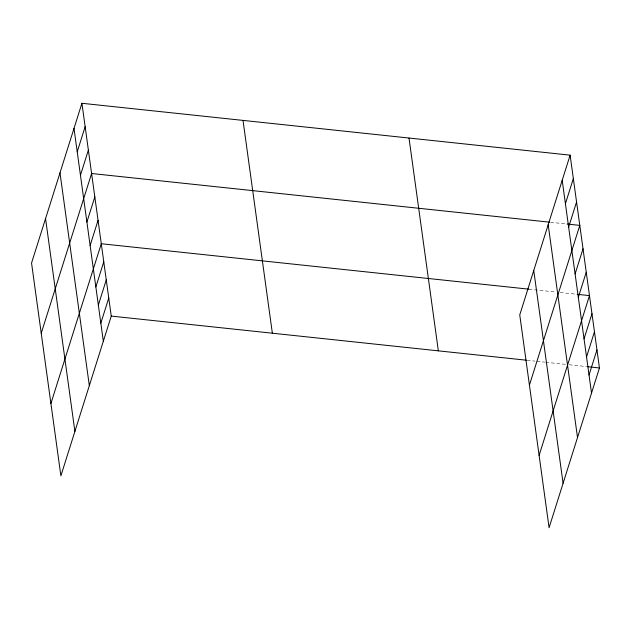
<?xml version="1.0" encoding="UTF-8"?>
<svg xmlns="http://www.w3.org/2000/svg" width="631" height="631" viewBox="0 0 631 631"><rect width="100%" height="100%" fill="white"/><g stroke="black" fill="none" stroke-linecap="round" stroke-linejoin="round"><path stroke-width="0.47" stroke-dasharray="3.15 2.37" d="M550.5 222.27L566.125 223.934M528.936 289.179L556.282 292.082M560.186 292.5L576.781 294.259M527.2 360.293L535.009 361.121M536.957 361.326L544.774 362.155M545.752 362.265L566.252 364.442M569.186 364.75L586.759 366.619"/><path stroke-width="0.95" d="M81.92 103.279L31.55 263.032L60.884 475.845L111.253 316.092L81.92 103.279L570.116 155.155L599.45 367.968L549.08 527.721L519.747 314.908L570.116 155.155M77.219 151.826L85.146 126.689M80.445 175.237L88.372 150.099M41.228 333.263L91.598 173.509L549.53 222.167M86.904 222.057L94.824 196.919M90.13 245.467L98.057 220.329M50.914 403.485L101.283 243.74L528.936 289.179M95.849 286.963L103.776 261.826M98.341 305.049L106.268 279.919M100.834 323.143L108.761 298.006M565.415 203.703L573.342 178.565M568.641 227.113L576.568 201.975M529.425 385.131L579.794 225.385L567.103 224.037M575.093 273.933L583.02 248.795M578.319 297.335L586.246 272.206M539.111 455.361L589.472 295.608L577.759 294.369M584.046 338.839L591.973 313.702M586.538 356.925L594.465 331.788M589.031 375.011L596.958 349.882M111.253 316.092L526.222 360.183M587.737 366.721L599.45 367.968M562.189 180.292L591.523 393.105M548.181 224.715L577.515 437.528M533.755 270.486L563.089 483.299M409.006 138.039L438.348 350.852M243.022 120.403L272.363 333.215M73.993 128.416L103.326 341.229M59.984 172.839L89.326 385.651M45.558 218.61L74.892 431.423"/></g></svg>
